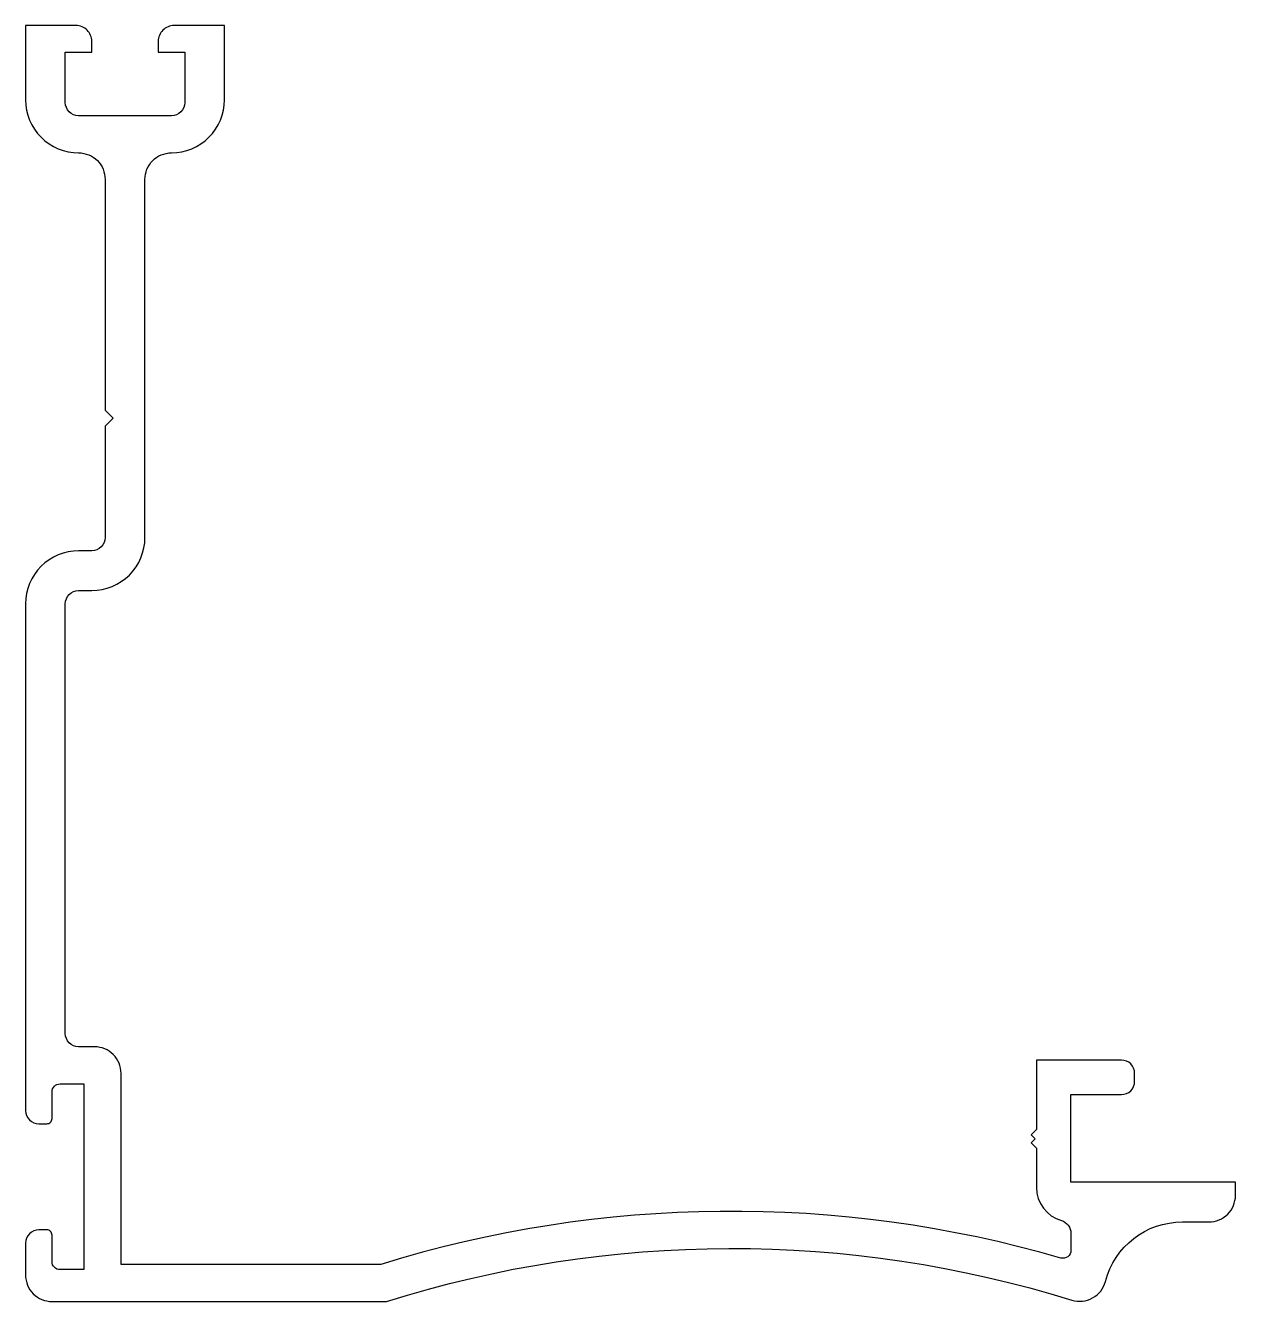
# Model space of a CAD drawing. Extents: x 895.8 to 941.4, y -35.8 to 12.3.
import ezdxf

# ---------------------------------------------------------------- set-up
doc = ezdxf.new("R2010")
doc.units = 0
doc.header["$LTSCALE"] = 15
doc.layers.get('0').update_dxf_attribs({"linetype": 'CONTINUOUS'})

msp = doc.modelspace()

# ---------------------------------------------------------------- linework, layer by layer
at = {"ltscale": 5}
msp.add_lwpolyline([(897.251, -25.736), (897.251, -9.536, -0.414214), (897.751, -9.036), (898.251, -9.036, 0.414214), (900.251, -7.036), (900.251, 6.464, -0.414214), (901.251, 7.464, 0.414214), (903.251, 9.464), (903.251, 12.264), (901.351, 12.264, 0.414214), (900.751, 11.664), (900.751, 11.264), (901.751, 11.264), (901.751, 9.364, -0.414214), (901.251, 8.864), (897.751, 8.864, -0.414214), (897.251, 9.364), (897.251, 11.264), (898.251, 11.264), (898.251, 11.664, 0.414214), (897.651, 12.264), (895.751, 12.264), (895.751, 9.464, 0.414214), (897.751, 7.464, -0.414214), (898.751, 6.464), (898.751, -2.236), (899.051, -2.536), (898.751, -2.836), (898.751, -7.036, -0.414214), (898.251, -7.536), (897.751, -7.536, 0.414214), (895.751, -9.536), (895.751, -28.636, 0.414214), (896.251, -29.136), (896.551, -29.136, 0.414214), (896.751, -28.936), (896.751, -27.936, -0.414214), (897.051, -27.636), (897.951, -27.636), (897.951, -34.636), (897.051, -34.636, -0.414214), (896.751, -34.336), (896.751, -33.336, 0.414214), (896.551, -33.136), (896.251, -33.136, 0.414214), (895.751, -33.636), (895.751, -34.836, 0.414214), (896.751, -35.836), (909.351, -35.836, -0.152806), (935.183, -35.783, 0.427937), (936.448, -35.08, -0.341463), (939.351, -32.836), (940.351, -32.836, 0.414214), (941.351, -31.836), (941.351, -31.336), (935.151, -31.336), (935.151, -28.036), (937.051, -28.036, 0.414214), (937.551, -27.536), (937.551, -27.236, 0.414214), (937.051, -26.736), (933.851, -26.736), (933.851, -29.35), (933.651, -29.55), (933.801, -29.7), (933.651, -29.85), (933.851, -30.05), (933.851, -31.536, 0.333976), (934.79, -32.784, -0.333976), (935.151, -33.265), (935.151, -33.909, -0.499378), (934.768, -34.197, 0.146597), (909.137, -34.436), (899.351, -34.436), (899.351, -27.236, 0.414214), (898.351, -26.236), (897.751, -26.236, -0.414214)], format="xyb", close=True, dxfattribs=at)

doc.saveas('drawing.dxf')
